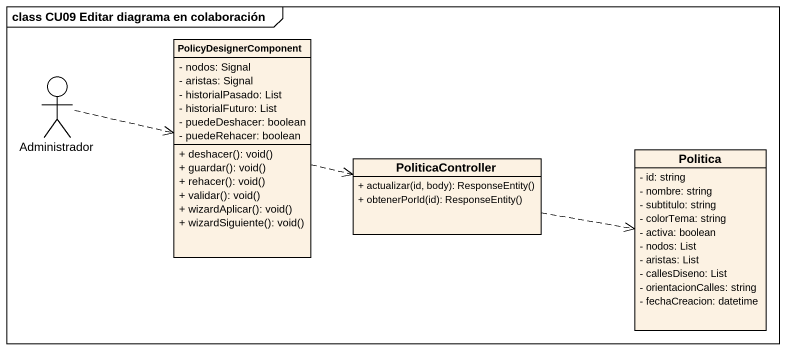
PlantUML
@startuml
mainframe class CU09 Editar diagrama en colaboración
allowmixing
hide circle
hide empty members
skinparam classAttributeIconSize 0
class PolicyDesignerComponent {
  - nodos: Signal
  - aristas: Signal
  - historialPasado: List
  - historialFuturo: List
  - puedeDeshacer: boolean
  - puedeRehacer: boolean
  + deshacer(): void()
  + guardar(): void()
  + rehacer(): void()
  + validar(): void()
  + wizardAplicar(): void()
  + wizardSiguiente(): void()
}
actor Administrador
class PoliticaController {
  + actualizar(id, body): ResponseEntity()
  + obtenerPorId(id): ResponseEntity()
}
class Politica {
  - id: string
  - nombre: string
  - subtitulo: string
  - colorTema: string
  - activa: boolean
  - nodos: List
  - aristas: List
  - callesDiseno: List
  - orientacionCalles: string
  - fechaCreacion: datetime
}
PolicyDesignerComponent .right.> PoliticaController
Administrador .right.> PolicyDesignerComponent
PoliticaController .right.> Politica
@enduml
